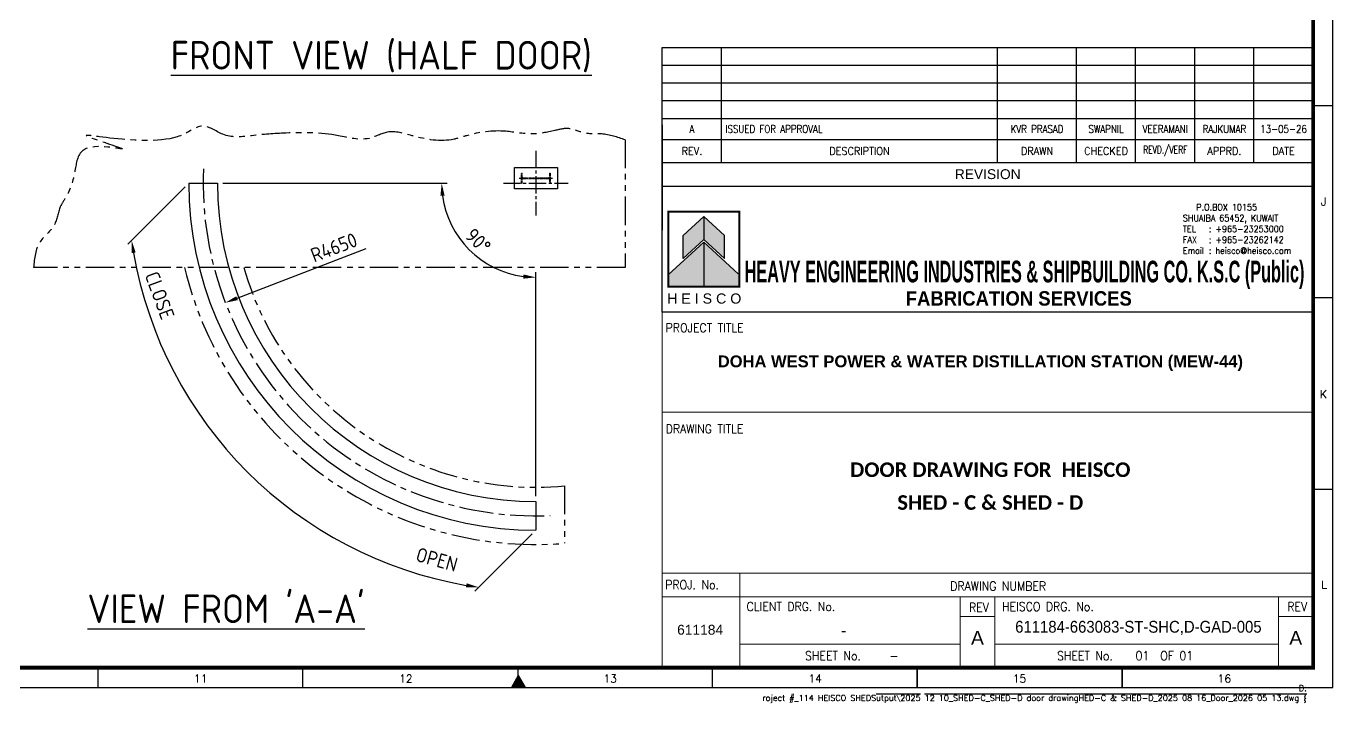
# Model space of a CAD drawing. Header units: millimetres. Extents: x -1362 to -436, y 602 to 1257.
# Drawn here: x -804.7 to -439.5, y 602.4 to 791.6 of the extents above; entities that cross this region are included whole.
import ezdxf
from ezdxf.enums import TextEntityAlignment as Align

# ---------------------------------------------------------------- set-up
doc = ezdxf.new("R2010")
doc.units = ezdxf.units.MM
doc.linetypes.add('CENTER2', pattern=[28.575, 19.05, -3.175, 3.175, -3.175])
doc.linetypes.add('PHANTOM2', pattern=[31.75, 15.875, -3.175, 3.175, -3.175, 3.175, -3.175])
for name, color, linetype in [('BORDER', 6, 'Continuous'), ('HEISCO', 7, 'Continuous'), ('TABLE', 4, 'Continuous')]:
    doc.layers.add(name, color=color, linetype=linetype)
doc.styles.add('ACISOTS', font='isocp.shx')
doc.styles.add('arial', font='arial.ttf')
doc.styles.add('HEISCO', font='ariblk.ttf')
doc.styles.add('HEISCO.', font='arial.ttf')
doc.styles.add('LOGO', font='ROMANS.SHX')
doc.styles.add('ROMANS', font='romans.shx', dxfattribs={"width": 0.8})
doc.styles.get("Standard").update_dxf_attribs({"font": 'arial.ttf'})
doc.dimstyles.new('ISO-25', dxfattribs={"dimtxt": 4, "dimasz": 3.5, "dimexe": 1.5, "dimexo": 1.5, "dimgap": 1.5, "dimtad": 1, "dimtxsty": 'Standard', "dimcen": 0, "dimadec": 0, "dimazin": 0, "dimtfac": 1, "dimtmove": 0, "dimatfit": 3, "dimfxl": 1, "dimarcsym": 0})

# ---------------------------------------------------------------- blocks, each defined once
blk = doc.blocks.new('*D6811')
at = {"color": 0, "lineweight": -2}
blk.add_line((-745.76, 715.52), (-709.68, 729.41), dxfattribs=at)
at = {"color": 0}
blk.add_solid([(-745.97, 716.07), (-745.55, 714.98), (-749.02, 714.27)], dxfattribs=at)
at = {"layer": 'Defpoints', "color": 0}
for p in [(-662.23, 747.68), (-749.02, 714.27)]:
    blk.add_point(p, dxfattribs=at)
at = {"color": 0, "ltscale": 0.5, "insert": (-718.68, 729.7), "char_height": 4, "attachment_point": 5, "rotation": 21.0553, "style": 'ACISOTS'}
blk.add_mtext('R4650', dxfattribs=at)
blk = doc.blocks.new('*D6814')
at = {"color": 0, "lineweight": -2}
for p, q in [((-749.73, 747.68), (-687.06, 747.68)), ((-662.23, 660.18), (-662.23, 722.85))]:
    blk.add_line(p, q, dxfattribs=at)
blk.add_arc((-662.23, 747.68), 26.33, 187.6232, 262.3768, dxfattribs=at)
at = {"color": 0}
for points in [[(-687.74, 744.22), (-688.91, 744.15), (-688.56, 747.68)], [(-665.76, 721), (-665.68, 722.17), (-662.23, 721.35)]]:
    blk.add_solid(points, dxfattribs=at)
at = {"layer": 'Defpoints', "color": 0}
for p in [(-759.23, 747.68), (-751.23, 747.68), (-685.03, 734.52), (-662.23, 658.68), (-662.23, 650.68)]:
    blk.add_point(p, dxfattribs=at)
at = {"color": 0, "ltscale": 0.5, "insert": (-678.37, 731.54), "char_height": 4, "attachment_point": 5, "rotation": 315, "style": 'ACISOTS'}
blk.add_mtext('90%%d', dxfattribs=at)
blk = doc.blocks.new('A$7EA512E51E2EB')
at = {"color": 3, "linetype": 'CENTER2', "ltscale": 0.25}
for p, q in [((9.07, 18.14), (9.07, 0)), ((0, 9.07), (18.14, 9.07))]:
    blk.add_line(p, q, dxfattribs=at)
blk = doc.blocks.new('A$7E97B1321435D')
at = {"color": 3, "linetype": 'CENTER2', "ltscale": 0.5}
blk.add_line((0, 7.1), (46.5, 7.1), dxfattribs=at)
at = {"color": 6, "linetype": 'PHANTOM2', "ltscale": 0.25}
for p, q in [((3.4, 0), (3.4, 14.2)), ((3.4, 14.2), (4.2, 14.2)), ((3.4, 0), (4.2, 0)), ((4.2, 8.4), (4.2, 14.2)), ((4.2, 0), (4.2, 5.8)), ((5.3, 7.4), (41.3, 7.4)), ((5.3, 6.8), (41.3, 6.8)), ((42.3, 14.2), (42.3, 8.4)), ((42.3, 14.2), (43.2, 14.2)), ((42.3, 5.8), (42.3, 0)), ((42.3, 0), (43.2, 0)), ((43.2, 14.2), (43.2, 0))]:
    blk.add_line(p, q, dxfattribs=at)
for centre, start, end in [((5.3, 8.4), 180, 270), ((41.3, 5.8), 0, 90)]:
    blk.add_arc(centre, 1.02, start, end, dxfattribs=at)
at = {"color": 6, "linetype": 'PHANTOM2', "ltscale": 0.25, "extrusion": (0, 0, -1)}
for centre, start, end in [((-5.3, 5.8), 0, 90), ((-41.3, 8.4), 180, 270)]:
    blk.add_arc(centre, 1.02, start, end, dxfattribs=at)
blk = doc.blocks.new('A1B')
at = {"layer": 'BORDER', "color": 1}
for p, q in [((837, 150.51), (832, 150.51)), ((837, 101.84), (832, 101.84)), ((837, 53.17), (832, 53.17)), ((523.88, 8), (523.88, 3)), ((575.81, 8), (575.81, 3)), ((679.69, 3), (679.69, 8)), ((731.63, 3), (731.63, 8)), ((731.63, 8), (731.63, 3)), ((731.63, 3), (731.63, 8)), ((783.56, 3), (783.56, 8)), ((783.56, 8), (783.56, 3))]:
    blk.add_line(p, q, dxfattribs=at)
at = {"layer": 'BORDER'}
for p, q in [((630.5, 3), (630.5, 8)), ((630.5, 6), (628.77, 3)), ((630.5, 6), (632.23, 3))]:
    blk.add_line(p, q, dxfattribs=at)
blk.add_lwpolyline([(837, 3), (837, 590), (3, 590), (3, 3)], close=True, dxfattribs=at)
at = {"layer": 'BORDER', "const_width": 1}
blk.add_lwpolyline([(8, 8), (832, 8), (832, 585), (8, 585)], close=True, dxfattribs=at)
at = {"layer": 'BORDER'}
blk.add_solid([(632.23, 3), (628.77, 3), (630.5, 6)], dxfattribs=at)
at = {"color": 11, "insert": (830.38, 1.34), "char_height": 1.5, "width": 401.355, "attachment_point": 6, "style": 'ROMANS'}
blk.add_mtext('{\\W1;\\C1;D:\\Project #_114 HEISCO SHEDS\\Output\\2025 12 10_SHED-C_SHED-D door drawing\\SHED-C & SHED-D_2025 08 16_Door_2026 05 13.dwg }', dxfattribs=at)
at = {"layer": 'BORDER', "color": 1, "style": 'ROMANS'}
for s, p in [('J', (834.67, 125.23)), ('K', (834.62, 76.36)), ('L', (834.8, 28.07)), ('11', (549.97, 4.25)), ('12', (601.96, 4.25)), ('13', (653.79, 4.25)), ('14', (705.77, 4.25)), ('15', (757.56, 4.25)), ('16', (809.48, 4.25))]:
    blk.add_text(s, height=2, dxfattribs=at).set_placement(p, align=Align.CENTER)
blk = doc.blocks.new('A$C61D9601B')
at = {"layer": 'HEISCO'}
for color, points in [(34, [(5.84, -8.9), (5.84, -15.38), (11.66, -10.02), (11.66, -3.54)]), (40, [(11.66, -3.54), (11.66, -10.02), (17.48, -15.38), (17.48, -8.9)]), (142, [(1.66, -19.99), (1.66, -23.3), (11.66, -23.3), (11.66, -10.78)]), (138, [(11.66, -10.78), (11.66, -23.3), (21.66, -23.3), (21.66, -19.99)])]:
    blk.add_hatch(color=color, dxfattribs=at).paths.add_polyline_path(points)
blk.add_line((11.66, -10.78), (11.66, -23.3))
blk.add_line((11.66, -10.78), (11.66, -23.3))
at = {"layer": 'HEISCO', "color": 142, "true_color": 0x00a8e1}
blk.add_line((11.66, -10.78), (1.66, -19.99), dxfattribs=at)
at = {"layer": 'HEISCO', "color": 138, "true_color": 0x004961}
for q in [(11.66, -23.3), (21.38, -19.73), (11.66, -23.3)]:
    blk.add_line((11.66, -10.78), q, dxfattribs=at)
at = {"layer": 'HEISCO', "color": 142, "true_color": 0x00a8e1, "const_width": 0.559}
blk.add_lwpolyline([(21.66, -23.3), (21.66, -2.17), (1.66, -2.17), (1.66, -23.3)], close=True, dxfattribs=at)
at = {"layer": 'HEISCO', "color": 34, "true_color": 0xa85400}
blk.add_lwpolyline([(5.84, -8.9), (11.66, -3.54), (11.66, -10.02), (5.84, -15.38)], close=True, dxfattribs=at)
at = {"layer": 'HEISCO', "color": 40, "true_color": 0xffc038}
blk.add_lwpolyline([(17.48, -8.9), (11.66, -3.54), (11.66, -10.02), (17.48, -15.38)], close=True, dxfattribs=at)
at = {"layer": 'HEISCO', "color": 7, "linetype": 'Continuous', "style": 'HEISCO.'}
blk.add_text('H E I S C O', height=2.8666, dxfattribs=at).set_placement((11.77, -26.65), align=Align.MIDDLE_CENTER)
blk = doc.blocks.new('165-HEISCO')
at = {"layer": 'HEISCO', "color": 6}
blk.add_lwpolyline([(0, 32), (165, 32), (165, 0), (0, 0)], close=True, dxfattribs=at)
at = {"layer": 'HEISCO', "xscale": 0.9, "yscale": 0.9, "zscale": 0.9}
blk.add_blockref('A$C61D9601B', (0.03, 27.46), dxfattribs=at)
at = {"layer": 'HEISCO', "color": 7, "linetype": 'ByBlock', "style": 'HEISCO', "width": 0.471616}
blk.add_text('HEAVY ENGINEERING INDUSTRIES & SHIPBUILDING CO. K.S.C (Public)', height=5.5, dxfattribs=at).set_placement((20.87, 7.57), (162.79, 7.57), align=Align.FIT)
at = {"layer": 'HEISCO', "color": 7, "linetype": 'ByBlock', "style": 'HEISCO', "width": 0.8}
blk.add_text('FABRICATION SERVICES', height=3.6667, dxfattribs=at).set_placement((90.37, 3.51), align=Align.MIDDLE_CENTER)
at = {"layer": 'HEISCO', "color": 3, "insert": (131.98, 27.45), "char_height": 1.65, "width": 30.9183, "attachment_point": 1, "style": 'LOGO'}
blk.add_mtext('\\pxsm1,ql;   {\\W0.9;P.O.BOX 10155\\P\\pt3,4;SHUAIBA 65452, KUWAIT \\P\\pt4;TEL^I: +965-23253000 \\PFAX^I: +965-23262142 \\PEmail^I: heisco@heisco.com}', dxfattribs=at)
blk = doc.blocks.new('*T6889')
at = {"layer": 'TABLE', "color": 4}
for p, q in [((0, 35.16), (165, 35.16)), ((0, 0), (0, 35.16)), ((15, 6), (15, 35.16)), ((85, 6), (85, 35.16)), ((105, 6), (105, 35.16)), ((120, 6), (120, 35.16)), ((135, 6), (135, 35.16)), ((150, 6), (150, 35.16)), ((165, 0), (165, 35.16)), ((0, 11.77), (165, 11.77)), ((0, 6), (15, 6)), ((0, 0), (165, 0))]:
    blk.add_line(p, q, dxfattribs=at)
at = {"layer": 'TABLE', "color": 8}
for p, q in [((0, 30.66), (165, 30.66)), ((0, 26.16), (165, 26.16)), ((0, 21.66), (165, 21.66)), ((0, 17.16), (165, 17.16))]:
    blk.add_line(p, q, dxfattribs=at)
at = {"layer": 'TABLE', "color": 0, "lineweight": -2}
blk.add_line((15, 6), (165, 6), dxfattribs=at)
at = {"layer": 'TABLE', "color": 3, "char_height": 2, "style": 'ROMANS'}
for s, insert, width, attachment_point in [('A', (7.5, 14.46), 13, 5), ('ISSUED FOR APPROVAL', (16, 14.46), 68, 4), ('KVR PRASAD', (95, 14.46), 18, 5), ('SWAPNIL', (112.5, 14.46), 13, 5), ('VEERAMANI', (127.5, 14.46), 13, 5), ('RAJKUMAR', (142.5, 14.46), 13, 5), ('13-05-26', (157.5, 14.46), 13, 5)]:
    blk.add_mtext(s, dxfattribs=dict(at, insert=insert, width=width, attachment_point=attachment_point))
at = {"layer": 'TABLE', "color": 7, "attachment_point": 5}
for s, insert, char_height, width, style in [('{\\W0.7;REVD./VERF}', (127.5, 8.89), 2, 13, 'ROMANS'), ('{\\W0.9;REV.}', (7.5, 8.89), 2, 13, 'ROMANS'), ('{\\W0.9;DESCRIPTION}', (50, 8.89), 2, 68, 'ROMANS'), ('{\\W0.9;DRAWN}', (95, 8.89), 2, 18, 'ROMANS'), ('{\\W0.9;CHECKED}', (112.5, 8.89), 2, 13, 'ROMANS'), ('{\\W0.9;APPRD.}', (142.5, 8.89), 2, 13, 'ROMANS'), ('{\\W0.9;DATE}', (157.5, 8.89), 2, 13, 'ROMANS'), ('{\\C7;REVISION}', (82.5, 3), 2.5, 163, 'arial')]:
    blk.add_mtext(s, dxfattribs=dict(at, insert=insert, char_height=char_height, width=width, style=style))
blk = doc.blocks.new('A$7EA51210113029E')
at = {"layer": 'BORDER'}
for p, q in [((667, 165.31), (832, 165.31)), ((667, 145.71), (667, 118.97)), ((832, 145.71), (832, 118.97)), ((667, 130.12), (832, 130.12))]:
    blk.add_line(p, q, dxfattribs=at)
at = {"layer": 'BORDER', "color": 8, "lineweight": 0}
for p, q in [((742.49, 21), (751.3, 21)), ((823.18, 21), (832, 21))]:
    blk.add_line(p, q, dxfattribs=at)
at = {"layer": 'BORDER', "color": 6, "lineweight": 0}
blk.add_lwpolyline([(667, 98.15), (832, 98.15), (832, 8), (667, 8)], close=True, dxfattribs=at)
for points in [[(667, 72.8), (832, 72.8)], [(667, 32), (832, 32)], [(686.67, 32), (686.67, 8)], [(667, 26), (832, 26)], [(742.49, 26), (742.49, 8)], [(751.3, 26), (751.3, 8)], [(823.18, 26), (823.18, 8)]]:
    blk.add_lwpolyline(points, dxfattribs=at)
at = {"layer": 'BORDER', "color": 8, "lineweight": 0}
for points in [[(686.67, 14), (742.49, 14)], [(751.3, 14), (823.18, 14)]]:
    blk.add_lwpolyline(points, dxfattribs=at)
for name, p in [('A1B', (0, 0)), ('*T6889', (667, 130.15))]:
    blk.add_blockref(name, p)
at = {"layer": 'HEISCO'}
blk.add_blockref('165-HEISCO', (667, 98.15), dxfattribs=at)
at = {"layer": 'BORDER', "color": 3, "style": 'ROMANS', "width": 0.9}
for s, p in [('PROJECT TITLE', (667.84, 93.08)), ('DRAWING TITLE', (667.86, 67.46)), ('PROJ. No.', (667.74, 27.94)), ('DRAWING NUMBER', (739.99, 27.59)), ('CLIENT DRG. No.', (688.37, 22.4)), ('HEISCO DRG. No.', (753.13, 22.38)), ('SHEET No.    -', (703.2, 9.92)), ('SHEET No.   01  OF 01', (767.08, 9.92))]:
    blk.add_text(s, height=2.25, dxfattribs=at).set_placement(p)
for p in [(747.28, 22.17), (827.97, 22.38)]:
    blk.add_text('REV', height=2.25, dxfattribs=at).set_placement(p, align=Align.CENTER)
at = {"layer": 'BORDER', "color": 7, "style": 'arial'}
for s, insert, char_height, width, attachment_point in [('{\\fArial|b1|i0|c0|p34;DOHA WEST POWER & WATER DISTILLATION STATION (MEW-44)}', (747.64, 85.24), 3, 163.2446, 5), ('{\\fCalibri|b1|i0|c0|p2;\\H1.2308x;DOOR DRAWING FOR  HEISCO}', (750.15, 58.2), 3, 163.2446, 5), ('{\\fCalibri|b1|i0|c0|p2;\\H1.2308x;SHED - C & SHED - D}', (750.15, 49.88), 3, 163.2446, 5), ('{\\W0.9;611184-663083-ST-SHC,D-GAD-005}', (787.7, 19.89), 3, 43.6132, 2), ('611184', (676.59, 18.89), 2.5, 24.9499, 2), ('-', (712.96, 19), 3, 47.4853, 2), ('A', (746.9, 15.59), 3.5, 6.2973, 5), ('A', (827.59, 15.59), 3.5, 6.2973, 5)]:
    blk.add_mtext(s, dxfattribs=dict(at, insert=insert, char_height=char_height, width=width, attachment_point=attachment_point))

msp = doc.modelspace()

# ---------------------------------------------------------------- linework, layer by layer
at = {"color": 6, "linetype": 'PHANTOM2', "ltscale": 0.5}
for p, q in [((-637.23115, 759.79541), (-637.23115, 724.09624)), ((-637.23115, 724.09624), (-802.63537, 724.09624)), ((-654.23115, 663.05555), (-654.23115, 646.99558))]:
    msp.add_line(p, q, dxfattribs=at)
for p, q in [((-760.29181, 746.61758), (-776.27259, 730.63681)), ((-663.29181, 649.61758), (-679.27259, 633.63681))]:
    msp.add_line(p, q)
at = {"color": 2, "ltscale": 0.5}
for p, q in [((-759.23115, 747.67824), (-751.23115, 747.67824)), ((-662.23115, 658.67824), (-662.23115, 650.67824))]:
    msp.add_line(p, q, dxfattribs=at)
at = {"color": 6}
msp.add_lwpolyline([(-668.23115, 752.09624), (-656.23115, 752.09624), (-656.23115, 746.09624), (-668.23115, 746.09624)], close=True, dxfattribs=at)
at = {"color": 3, "linetype": 'CENTER2', "ltscale": 0.5}
msp.add_arc((-662.23115, 747.67824), 93, 177.5354754, 272.4645246, dxfattribs=at)
at = {"color": 2, "ltscale": 0.5}
for radius in [97, 89]:
    msp.add_arc((-662.23115, 747.67824), radius, 180, 270, dxfattribs=at)
msp.add_arc((-662.23115, 747.67824), 114.10539, 189.8084229, 260.1915771)
at = {"color": 6, "linetype": 'PHANTOM2', "ltscale": 0.5}
for radius, start, end in [(101, 193.5023443, 274.5430385), (85, 196.1071945, 275.4005372)]:
    msp.add_arc((-662.23115, 747.67824), radius, start, end, dxfattribs=at)
msp.add_spline([(-637.23115, 759.79541), (-643.90819, 761.44755), (-648.56509, 761.69265), (-652.7318, 762.91815), (-656.8985, 762.42795), (-663.5162, 761.44755), (-670.62411, 762.18285), (-681.65362, 760.95735), (-685.08502, 759.97695), (-696.84983, 760.95735), (-703.71263, 761.93775), (-708.85973, 760.22205), (-717.43824, 760.95735), (-732.14425, 761.69265), (-741.70315, 760.95735), (-749.30126, 761.20245), (-755.18366, 763.65345), (-761.55627, 760.95735), (-786.80158, 760.46715), (-777.74518, 757.28085), (-788.52958, 757.03575), (-790.98058, 751.64355), (-793.43159, 744.04544), (-795.14729, 741.10424), (-796.86299, 735.95714), (-800.78459, 731.30023), (-802.63537, 724.09624)], degree=3, dxfattribs=at)
for points in [[(-774.09239, 728.33044), (-775.24491, 728.14935), (-775.21193, 731.69747)], [(-681.76005, 634.66449), (-681.57896, 635.81701), (-678.21193, 634.69747)]]:
    msp.add_solid(points)

# ---------------------------------------------------------------- block references
at = {"color": 2, "ltscale": 0.5, "xscale": 1.1025, "yscale": 1.1025, "zscale": 1.1025}
msp.add_blockref('A$7EA51210113029E', (-1362.2593, 603.38962), dxfattribs=at)
at = {"color": 2, "ltscale": 0.5}
msp.add_blockref('A$7EA512E51E2EB', (-671.2996, 738.6098), dxfattribs=at)
at = {"xscale": 0.2, "yscale": 0.2, "zscale": 0.2}
msp.add_blockref('A$7E97B1321435D', (-666.88556, 747.67824), dxfattribs=at)

# ---------------------------------------------------------------- texts
at = {"ltscale": 0.5, "style": 'ACISOTS'}
for s, rotation, p in [('CLOSE', 290.2290649, (-771.6061, 722.0054)), ('OPEN', 344.3979028, (-696.0816, 642.10986))]:
    msp.add_text(s, height=4, rotation=rotation, dxfattribs=at).set_placement(p)
at = {"char_height": 8, "attachment_point": 7, "style": 'ACISOTS'}
for s, insert in [('{\\LFRONT VIEW (HALF DOOR)}', (-764.2916, 778.6689)), ("{\\LVIEW FROM 'A-A'}", (-787.58025, 624.6881))]:
    msp.add_mtext(s, dxfattribs=dict(at, insert=insert))

# ---------------------------------------------------------------- dimensions: what is measured, and where the dimension line sits
dim = msp.add_angular_dim_2l(base=(-685.02944, 734.51565), line1=((-759.23115, 747.67824), (-751.23115, 747.67824)), line2=((-662.23115, 658.67824), (-662.23115, 650.67824)), dimstyle='ISO-25', override={"dimtxt": 4, "dimlfac": 50, "dimtxsty": 'ACISOTS'})
dim.commit()
dim.dimension.update_dxf_attribs({"geometry": '*D6814', "text_midpoint": (-678.37101, 731.53839)})
dim = msp.add_radius_dim(center=(-662.23115, 747.67824), mpoint=(-749.02193, 714.26626), dimstyle='ISO-25', override={"dimtxt": 4, "dimlfac": 50, "dimtxsty": 'ACISOTS'})
dim.commit()
dim.dimension.update_dxf_attribs({"geometry": '*D6811', "text_midpoint": (-717.42433, 726.43044), "dimtype": 164})

doc.saveas('drawing.dxf')
